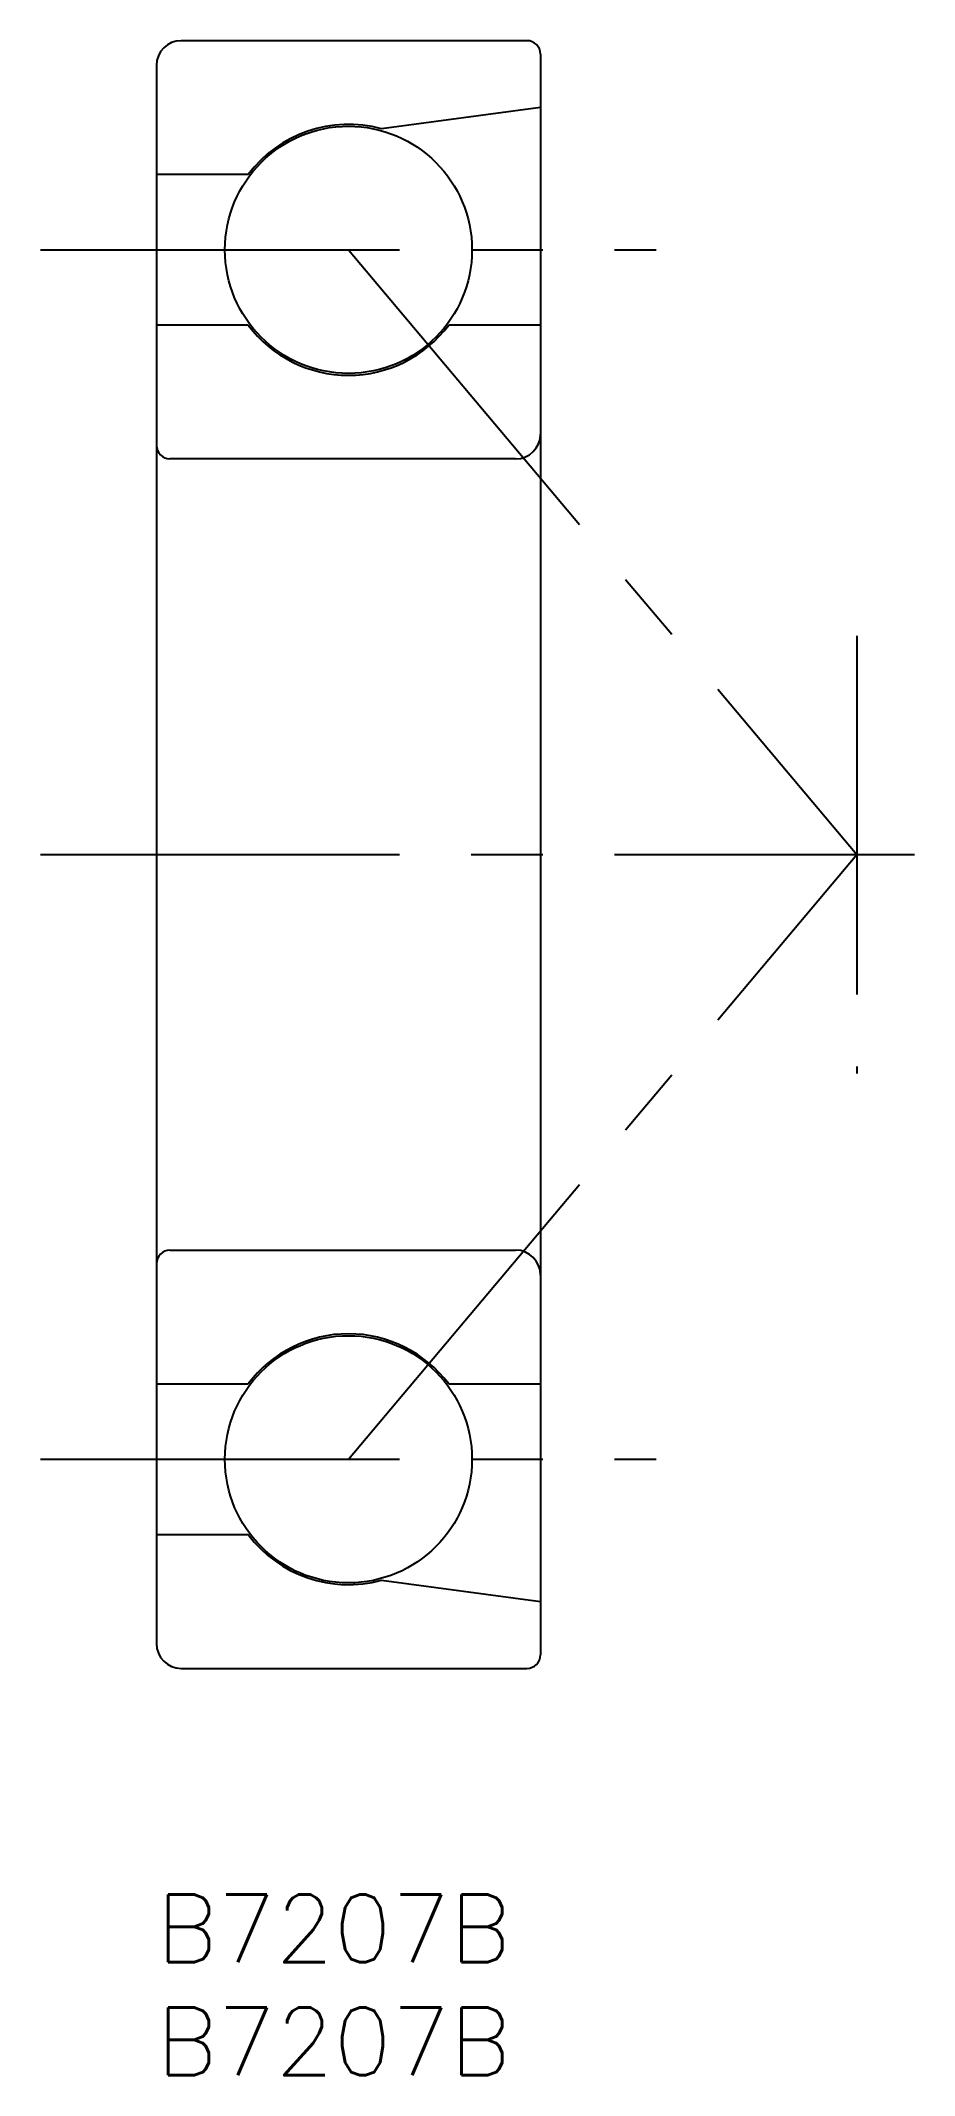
# Model space of a CAD drawing. Extents: x -5.1 to 33.5, y -8 to 82.
import ezdxf

# ---------------------------------------------------------------- set-up
doc = ezdxf.new("R2010")
doc.units = 0
doc.header["$LTSCALE"] = 0.5
doc.linetypes.add('CENTER', pattern=[50.8, 31.75, -6.35, 6.35, -6.35])
for name, color, linetype in [('MSM_CENTER', 1, 'CENTER'), ('MSM_CONTINUOUS', 7, 'CONTINUOUS'), ('MSM_PART_NUMBER', 7, 'CONTINUOUS')]:
    doc.layers.add(name, color=color, linetype=linetype)
doc.styles.get("Standard").update_dxf_attribs({"font": 'txt.shx', "height": 3, "bigfont": 'bigfont.shx'})

msp = doc.modelspace()

# ---------------------------------------------------------------- linework, layer by layer
at = {"layer": 'MSM_CENTER'}
for p, q in [((-5.123, 72.75), (22.123, 72.75)), ((8.5, 72.75), (31, 46)), ((31, 55.68), (31, 36.32)), ((-5.123, 46), (33.545, 46)), ((8.5, 19.25), (31, 46)), ((-5.123, 19.25), (22.123, 19.25))]:
    msp.add_line(p, q, dxfattribs=at)
at = {"layer": 'MSM_CONTINUOUS'}
for p, q in [((16.4, 82), (1.1, 82)), ((17, 81.4), (17, 10.6)), ((0, 80.9), (0, 11.1)), ((17, 79.042), (9.964, 78.103)), ((4.06, 76.08), (0, 76.08)), ((4.06, 69.42), (0, 69.42)), ((17, 69.42), (12.94, 69.42)), ((15.9, 63.5), (0.6, 63.5)), ((0.6, 28.5), (15.9, 28.5)), ((0, 22.58), (4.06, 22.58)), ((12.94, 22.58), (17, 22.58)), ((0, 15.92), (4.06, 15.92)), ((9.964, 13.897), (17, 12.958)), ((1.1, 10), (16.4, 10))]:
    msp.add_line(p, q, dxfattribs=at)
for centre in [(8.5, 72.75), (8.5, 19.25)]:
    msp.add_circle(centre, 5.467, dxfattribs=at)
for centre, radius, start, end in [((1.1, 80.9), 1.1, 90, 180), ((16.4, 81.4), 0.6, 0, 90), ((8.5, 72.75), 5.55, 74.70565, 143.1301), ((8.5, 72.75), 5.55, 216.8699, 323.1301), ((0.6, 64.1), 0.6, 180, 270), ((15.9, 64.6), 1.1, 270, 0), ((0.6, 27.9), 0.6, 90, 180), ((15.9, 27.4), 1.1, 0, 90), ((8.5, 19.25), 5.55, 36.8699, 143.1301), ((8.5, 19.25), 5.55, 216.8699, 285.29435), ((1.1, 11.1), 1.1, 180, 270), ((16.4, 10.6), 0.6, 270, 0)]:
    msp.add_arc(centre, radius, start, end, dxfattribs=at)

# ---------------------------------------------------------------- texts
at = {"layer": 'MSM_PART_NUMBER'}
for p in [(0, -3), (0, -8)]:
    msp.add_text('B7207B', height=3, dxfattribs=at).set_placement(p)

doc.saveas('drawing.dxf')
